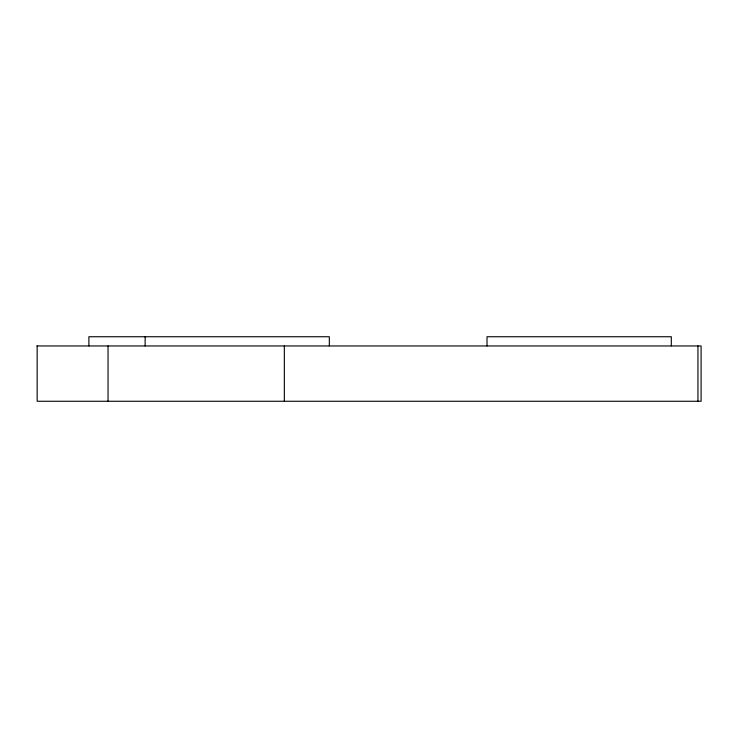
<?xml version="1.0" encoding="UTF-8"?>
<svg xmlns="http://www.w3.org/2000/svg" width="738" height="738" viewBox="0 0 738 738"><rect width="100%" height="100%" fill="white"/><g stroke="black" fill="none" stroke-linecap="round" stroke-linejoin="round"><path stroke-width="1.11" d="M36.9 345.956L701.1 345.956L701.1 401.26L37.158 401.26L37.158 345.956M697.945 345.956L697.945 401.26M671.312 345.956L671.312 336.74L487.015 336.74L487.015 345.956M329.323 345.956L329.323 336.74L88.883 336.74L88.883 345.956M284.342 345.956L284.342 401.26M145.146 336.74L145.146 345.956M108.043 345.956L108.043 401.26"/></g></svg>
